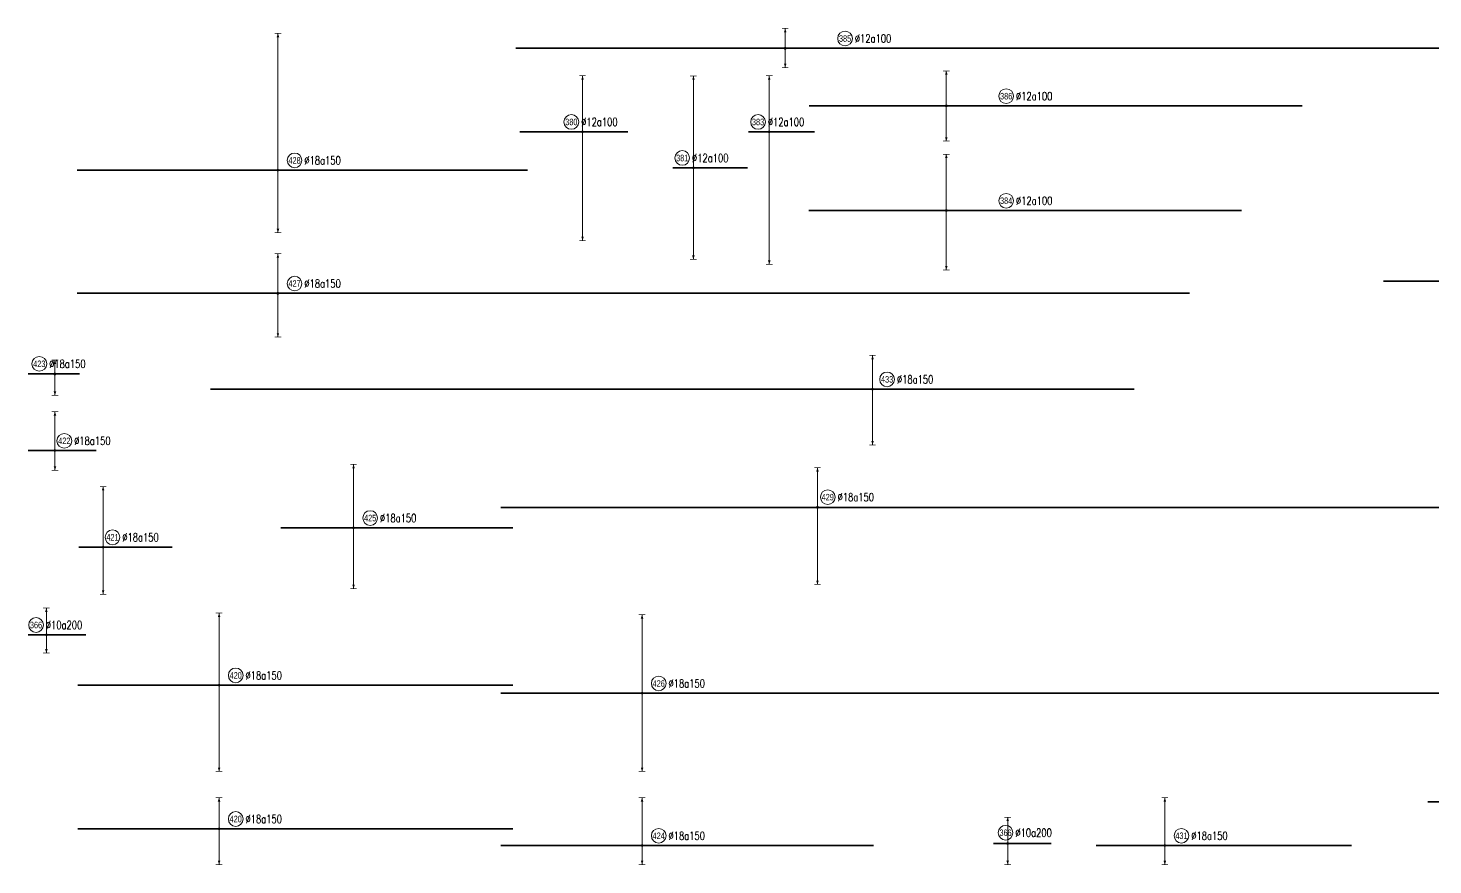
# Model space of a CAD drawing. Header units: millimetres. Extents: x -415354 to 592036, y -374841 to 139309.
# Drawn here: x 335303 to 421375, y 480 to 51720 of the extents above; entities that cross this region are included whole.
import ezdxf
from ezdxf.enums import TextEntityAlignment as Align

# ---------------------------------------------------------------- set-up
doc = ezdxf.new("R2010")
doc.units = ezdxf.units.MM
doc.header["$MEASUREMENT"] = 0
for name, color, linetype, lineweight in [('NDC_S_DIM', 1, 'Continuous', 15), ('NDC_S_REBAR', 4, 'Continuous', 35), ('NDC_S_VN TEXT', 7, 'Continuous', 20)]:
    doc.layers.add(name, color=color, linetype=linetype, lineweight=lineweight)
doc.styles.add('ARIAL', font='arial.ttf', dxfattribs={"width": 0.8})
doc.styles.add('NDC_EN TXT', font='romans.shx', dxfattribs={"width": 0.8})

# ---------------------------------------------------------------- blocks, each defined once
blk = doc.blocks.new('*U922')
h = blk.add_hatch(color=6)
edge = h.paths.add_edge_path()
edge.add_arc((-2.99, 0), 0.3, 0, 360)
at = {"layer": 'NDC_S_DIM', "color": 8}
for q in [(-2.99, 41.9), (-2.99, -19.1)]:
    blk.add_line((-2.99, 0), q, dxfattribs=at)
for points in [[(-3.99, 41.9, 0.2, 0.2, 0), (-1.99, 41.9, 0, 0, 0)], [(-3.99, -19.1, 0.2, 0.2, 0), (-1.99, -19.1, 0, 0, 0)]]:
    blk.add_lwpolyline(points, format="xyseb", dxfattribs=at)
at = {"layer": 'NDC_S_DIM'}
blk.add_circle((2.1, 3), 2.25, dxfattribs=at)
at = {"layer": 'NDC_S_DIM', "color": 6}
blk.add_circle((-2.99, 0), 0.3, dxfattribs=at)
at = {"layer": 'NDC_S_DIM', "color": 8}
for points in [[(-3.39, 40.7), (-2.99, 41.9), (-2.59, 40.7)], [(-3.39, -17.9), (-2.99, -19.1), (-2.59, -17.9)]]:
    blk.add_solid(points, dxfattribs=at)
at = {"layer": 'NDC_S_REBAR'}
for p, q in [((0, 0), (-64.53, 0)), ((-64.53, 0), (-64.53, 0)), ((0, 0), (73.45, 0)), ((73.45, 0), (73.45, 0)), ((73.45, 0), (73.45, 0)), ((-64.53, 0), (-64.53, 0))]:
    blk.add_line(p, q, dxfattribs=at)
at = {"layer": 'NDC_S_VN TEXT', "style": 'ARIAL', "width": 0.8}
blk.add_attdef('KHT', text='', height=2, dxfattribs=at).set_placement((2.1, 3), align=Align.MIDDLE_CENTER)
at = {"layer": 'NDC_S_VN TEXT', "color": 3, "style": 'NDC_EN TXT', "width": 0.75}
blk.add_attdef('DKT', (5.1, 1.75), '', height=2.5, dxfattribs=at)
blk = doc.blocks.new('*U921')
h = blk.add_hatch(color=6)
edge = h.paths.add_edge_path()
edge.add_arc((-2.99, 0), 0.3, 0, 360)
at = {"layer": 'NDC_S_DIM', "color": 8}
for q in [(-2.99, 12.1), (-2.99, -13.4)]:
    blk.add_line((-2.99, 0), q, dxfattribs=at)
for points in [[(-3.99, 12.1, 0.2, 0.2, 0), (-1.99, 12.1, 0, 0, 0)], [(-3.99, -13.4, 0.2, 0.2, 0), (-1.99, -13.4, 0, 0, 0)]]:
    blk.add_lwpolyline(points, format="xyseb", dxfattribs=at)
at = {"layer": 'NDC_S_DIM'}
blk.add_circle((2.1, 3), 2.25, dxfattribs=at)
at = {"layer": 'NDC_S_DIM', "color": 6}
blk.add_circle((-2.99, 0), 0.3, dxfattribs=at)
at = {"layer": 'NDC_S_DIM', "color": 8}
for points in [[(-3.39, 10.9), (-2.99, 12.1), (-2.59, 10.9)], [(-3.39, -12.2), (-2.99, -13.4), (-2.59, -12.2)]]:
    blk.add_solid(points, dxfattribs=at)
at = {"layer": 'NDC_S_REBAR'}
for p, q in [((0, 0), (-64.53, 0)), ((-64.53, 0), (-64.53, 0)), ((0, 0), (276.26, 0)), ((276.26, 0), (276.26, 0)), ((276.26, 0), (276.26, 0)), ((-64.53, 0), (-64.53, 0))]:
    blk.add_line(p, q, dxfattribs=at)
at = {"layer": 'NDC_S_VN TEXT', "style": 'ARIAL', "width": 0.8}
blk.add_attdef('KHT', text='', height=2, dxfattribs=at).set_placement((2.1, 3), align=Align.MIDDLE_CENTER)
at = {"layer": 'NDC_S_VN TEXT', "color": 3, "style": 'NDC_EN TXT', "width": 0.75}
blk.add_attdef('DKT', (5.1, 1.75), '', height=2.5, dxfattribs=at)
blk = doc.blocks.new('*U920')
h = blk.add_hatch(color=6)
edge = h.paths.add_edge_path()
edge.add_arc((-2.99, 0), 0.3, 0, 360)
at = {"layer": 'NDC_S_DIM', "color": 8}
for q in [(-2.99, 7.65), (-2.99, -50.15)]:
    blk.add_line((-2.99, 0), q, dxfattribs=at)
for points in [[(-3.99, 7.65, 0.2, 0.2, 0), (-1.99, 7.65, 0, 0, 0)], [(-3.99, -50.15, 0.2, 0.2, 0), (-1.99, -50.15, 0, 0, 0)]]:
    blk.add_lwpolyline(points, format="xyseb", dxfattribs=at)
at = {"layer": 'NDC_S_DIM'}
blk.add_circle((2.1, 3), 2.25, dxfattribs=at)
at = {"layer": 'NDC_S_DIM', "color": 6}
blk.add_circle((-2.99, 0), 0.3, dxfattribs=at)
at = {"layer": 'NDC_S_DIM', "color": 8}
for points in [[(-3.39, 6.45), (-2.99, 7.65), (-2.59, 6.45)], [(-3.39, -48.95), (-2.99, -50.15), (-2.59, -48.95)]]:
    blk.add_solid(points, dxfattribs=at)
at = {"layer": 'NDC_S_REBAR'}
for p, q in [((0, 0), (-47.6, 0)), ((-47.6, 0), (-47.6, 0)), ((0, 0), (83.26, 0)), ((83.26, 0), (83.26, 0)), ((83.26, 0), (83.26, 0)), ((-47.6, 0), (-47.6, 0))]:
    blk.add_line(p, q, dxfattribs=at)
at = {"layer": 'NDC_S_VN TEXT', "style": 'ARIAL', "width": 0.8}
blk.add_attdef('KHT', text='', height=2, dxfattribs=at).set_placement((2.1, 3), align=Align.MIDDLE_CENTER)
at = {"layer": 'NDC_S_VN TEXT', "color": 3, "style": 'NDC_EN TXT', "width": 0.75}
blk.add_attdef('DKT', (5.1, 1.75), '', height=2.5, dxfattribs=at)
blk = doc.blocks.new('*U919')
h = blk.add_hatch(color=6)
edge = h.paths.add_edge_path()
edge.add_arc((-22.36, 0), 0.3, 0, 360)
at = {"layer": 'NDC_S_DIM', "color": 8}
for q in [(-22.36, 10.34), (-22.36, -17.05)]:
    blk.add_line((-22.36, 0), q, dxfattribs=at)
for points in [[(-23.36, 10.34, 0.2, 0.2, 0), (-21.36, 10.34, 0, 0, 0)], [(-23.36, -17.05, 0.2, 0.2, 0), (-21.36, -17.05, 0, 0, 0)]]:
    blk.add_lwpolyline(points, format="xyseb", dxfattribs=at)
at = {"layer": 'NDC_S_DIM'}
blk.add_circle((-17.9, 3), 2.25, dxfattribs=at)
at = {"layer": 'NDC_S_DIM', "color": 6}
blk.add_circle((-22.36, 0), 0.3, dxfattribs=at)
at = {"layer": 'NDC_S_DIM', "color": 8}
for points in [[(-22.76, 9.14), (-22.36, 10.34), (-21.96, 9.14)], [(-22.76, -15.85), (-22.36, -17.05), (-21.96, -15.85)]]:
    blk.add_solid(points, dxfattribs=at)
at = {"layer": 'NDC_S_REBAR'}
for p, q in [((0, 0), (-225.17, 0)), ((-225.17, 0), (-225.17, 0)), ((0, 0), (57.75, 0)), ((57.75, 0), (57.75, 0)), ((57.75, 0), (57.75, 0)), ((-225.17, 0), (-225.17, 0))]:
    blk.add_line(p, q, dxfattribs=at)
at = {"layer": 'NDC_S_VN TEXT', "style": 'ARIAL', "width": 0.8}
blk.add_attdef('KHT', text='', height=2, dxfattribs=at).set_placement((-17.9, 3), align=Align.MIDDLE_CENTER)
at = {"layer": 'NDC_S_VN TEXT', "color": 3, "style": 'NDC_EN TXT', "width": 0.75}
blk.add_attdef('DKT', (-14.9, 1.75), '', height=2.5, dxfattribs=at)
blk = doc.blocks.new('*U918')
h = blk.add_hatch(color=6)
edge = h.paths.add_edge_path()
edge.add_arc((-2.99, 0), 0.3, 0, 360)
at = {"layer": 'NDC_S_DIM', "color": 8}
for q in [(-2.99, 14.69), (-2.99, -5.81)]:
    blk.add_line((-2.99, 0), q, dxfattribs=at)
for points in [[(-3.99, 14.69, 0.2, 0.2, 0), (-1.99, 14.69, 0, 0, 0)], [(-3.99, -5.81, 0.2, 0.2, 0), (-1.99, -5.81, 0, 0, 0)]]:
    blk.add_lwpolyline(points, format="xyseb", dxfattribs=at)
at = {"layer": 'NDC_S_DIM'}
blk.add_circle((2.1, 3), 2.25, dxfattribs=at)
at = {"layer": 'NDC_S_DIM', "color": 6}
blk.add_circle((-2.99, 0), 0.3, dxfattribs=at)
at = {"layer": 'NDC_S_DIM', "color": 8}
for points in [[(-3.39, 13.49), (-2.99, 14.69), (-2.59, 13.49)], [(-3.39, -4.61), (-2.99, -5.81), (-2.59, -4.61)]]:
    blk.add_solid(points, dxfattribs=at)
at = {"layer": 'NDC_S_REBAR'}
for p, q in [((0, 0), (-23.98, 0)), ((-23.98, 0), (-23.98, 0)), ((0, 0), (54.22, 0)), ((54.22, 0), (54.22, 0)), ((54.22, 0), (54.22, 0)), ((-23.98, 0), (-23.98, 0))]:
    blk.add_line(p, q, dxfattribs=at)
at = {"layer": 'NDC_S_VN TEXT', "style": 'ARIAL', "width": 0.8}
blk.add_attdef('KHT', text='', height=2, dxfattribs=at).set_placement((2.1, 3), align=Align.MIDDLE_CENTER)
at = {"layer": 'NDC_S_VN TEXT', "color": 3, "style": 'NDC_EN TXT', "width": 0.75}
blk.add_attdef('DKT', (5.1, 1.75), '', height=2.5, dxfattribs=at)
blk = doc.blocks.new('*U909')
h = blk.add_hatch(color=6)
edge = h.paths.add_edge_path()
edge.add_arc((-5.03, 0), 0.3, 0, 360)
at = {"layer": 'NDC_S_DIM', "color": 8}
for q in [(-5.03, 17.13), (-5.03, -33.32)]:
    blk.add_line((-5.03, 0), q, dxfattribs=at)
for points in [[(-6.03, 17.13, 0.2, 0.2, 0), (-4.03, 17.13, 0, 0, 0)], [(-6.03, -33.32, 0.2, 0.2, 0), (-4.03, -33.32, 0, 0, 0)]]:
    blk.add_lwpolyline(points, format="xyseb", dxfattribs=at)
at = {"layer": 'NDC_S_DIM'}
blk.add_circle((-8.46, 3), 2.25, dxfattribs=at)
at = {"layer": 'NDC_S_DIM', "color": 6}
blk.add_circle((-5.03, 0), 0.3, dxfattribs=at)
at = {"layer": 'NDC_S_DIM', "color": 8}
for points in [[(-5.43, 15.93), (-5.03, 17.13), (-4.63, 15.93)], [(-5.43, -32.12), (-5.03, -33.32), (-4.63, -32.12)]]:
    blk.add_solid(points, dxfattribs=at)
at = {"layer": 'NDC_S_REBAR'}
for p, q in [((0, 0), (-24.23, 0)), ((-24.23, 0), (-24.23, 0)), ((0, 0), (8.82, 0)), ((8.82, 0), (8.82, 0)), ((8.82, 0), (8.82, 0)), ((-24.23, 0), (-24.23, 0))]:
    blk.add_line(p, q, dxfattribs=at)
at = {"layer": 'NDC_S_VN TEXT', "style": 'ARIAL', "width": 0.8}
blk.add_attdef('KHT', text='', height=2, dxfattribs=at).set_placement((-8.46, 3), align=Align.MIDDLE_CENTER)
at = {"layer": 'NDC_S_VN TEXT', "color": 3, "style": 'NDC_EN TXT', "width": 0.75}
blk.add_attdef('DKT', (-5.46, 1.75), '', height=2.5, dxfattribs=at)
blk = doc.blocks.new('*U908')
h = blk.add_hatch(color=6)
edge = h.paths.add_edge_path()
edge.add_arc((-5.03, 0), 0.3, 0, 360)
at = {"layer": 'NDC_S_DIM', "color": 8}
for q in [(-5.03, 4.3), (-5.03, -6.53)]:
    blk.add_line((-5.03, 0), q, dxfattribs=at)
for points in [[(-6.03, 4.3, 0.2, 0.2, 0), (-4.03, 4.3, 0, 0, 0)], [(-6.03, -6.53, 0.2, 0.2, 0), (-4.03, -6.53, 0, 0, 0)]]:
    blk.add_lwpolyline(points, format="xyseb", dxfattribs=at)
at = {"layer": 'NDC_S_DIM'}
blk.add_circle((-9.82, 3.11), 2.25, dxfattribs=at)
at = {"layer": 'NDC_S_DIM', "color": 6}
blk.add_circle((-5.03, 0), 0.3, dxfattribs=at)
at = {"layer": 'NDC_S_DIM', "color": 8}
for points in [[(-5.43, 3.1), (-5.03, 4.3), (-4.63, 3.1)], [(-5.43, -5.33), (-5.03, -6.53), (-4.63, -5.33)]]:
    blk.add_solid(points, dxfattribs=at)
at = {"layer": 'NDC_S_REBAR'}
for p, q in [((0, 0), (-13.26, 0)), ((-13.26, 0), (-13.26, 0)), ((0, 0), (2.44, 0)), ((2.44, 0), (2.44, 0)), ((2.44, 0), (2.44, 0)), ((-13.26, 0), (-13.26, 0))]:
    blk.add_line(p, q, dxfattribs=at)
at = {"layer": 'NDC_S_VN TEXT', "color": 3, "style": 'NDC_EN TXT', "width": 0.75}
blk.add_attdef('DKT', (-6.82, 1.86), '', height=2.5, dxfattribs=at)
at = {"layer": 'NDC_S_VN TEXT', "style": 'ARIAL', "width": 0.8}
blk.add_attdef('KHT', text='', height=2, dxfattribs=at).set_placement((-9.82, 3.11), align=Align.MIDDLE_CENTER)
blk = doc.blocks.new('*U907')
h = blk.add_hatch(color=6)
edge = h.paths.add_edge_path()
edge.add_arc((-5.03, 0), 0.3, 0, 360)
at = {"layer": 'NDC_S_DIM', "color": 8}
for q in [(-5.03, 11.93), (-5.03, -5.99)]:
    blk.add_line((-5.03, 0), q, dxfattribs=at)
for points in [[(-6.03, 11.93, 0.2, 0.2, 0), (-4.03, 11.93, 0, 0, 0)], [(-6.03, -5.99, 0.2, 0.2, 0), (-4.03, -5.99, 0, 0, 0)]]:
    blk.add_lwpolyline(points, format="xyseb", dxfattribs=at)
at = {"layer": 'NDC_S_DIM'}
blk.add_circle((-2.16, 3), 2.25, dxfattribs=at)
at = {"layer": 'NDC_S_DIM', "color": 6}
blk.add_circle((-5.03, 0), 0.3, dxfattribs=at)
at = {"layer": 'NDC_S_DIM', "color": 8}
for points in [[(-5.43, 10.73), (-5.03, 11.93), (-4.63, 10.73)], [(-5.43, -4.79), (-5.03, -5.99), (-4.63, -4.79)]]:
    blk.add_solid(points, dxfattribs=at)
at = {"layer": 'NDC_S_REBAR'}
for p, q in [((0, 0), (-13.26, 0)), ((-13.26, 0), (-13.26, 0)), ((0, 0), (7.62, 0)), ((7.62, 0), (7.62, 0)), ((7.62, 0), (7.62, 0)), ((-13.26, 0), (-13.26, 0))]:
    blk.add_line(p, q, dxfattribs=at)
at = {"layer": 'NDC_S_VN TEXT', "style": 'ARIAL', "width": 0.8}
blk.add_attdef('KHT', text='', height=2, dxfattribs=at).set_placement((-2.16, 3), align=Align.MIDDLE_CENTER)
at = {"layer": 'NDC_S_VN TEXT', "color": 3, "style": 'NDC_EN TXT', "width": 0.75}
blk.add_attdef('DKT', (0.84, 1.75), '', height=2.5, dxfattribs=at)
blk = doc.blocks.new('*U906')
h = blk.add_hatch(color=6)
edge = h.paths.add_edge_path()
edge.add_arc((-7.39, 0), 0.3, 0, 360)
at = {"layer": 'NDC_S_DIM', "color": 8}
for q in [(-7.39, 8.17), (-7.39, -5.59)]:
    blk.add_line((-7.39, 0), q, dxfattribs=at)
for points in [[(-8.39, 8.17, 0.2, 0.2, 0), (-6.39, 8.17, 0, 0, 0)], [(-8.39, -5.59, 0.2, 0.2, 0), (-6.39, -5.59, 0, 0, 0)]]:
    blk.add_lwpolyline(points, format="xyseb", dxfattribs=at)
at = {"layer": 'NDC_S_DIM'}
blk.add_circle((-10.56, 3.01), 2.25, dxfattribs=at)
at = {"layer": 'NDC_S_DIM', "color": 6}
blk.add_circle((-7.39, 0), 0.3, dxfattribs=at)
at = {"layer": 'NDC_S_DIM', "color": 8}
for points in [[(-7.79, 6.97), (-7.39, 8.17), (-6.99, 6.97)], [(-7.79, -4.39), (-7.39, -5.59), (-6.99, -4.39)]]:
    blk.add_solid(points, dxfattribs=at)
at = {"layer": 'NDC_S_REBAR'}
for p, q in [((0, 0), (-12.99, 0)), ((-12.99, 0), (-12.99, 0)), ((0, 0), (4.71, 0)), ((4.71, 0), (4.71, 0)), ((4.71, 0), (4.71, 0)), ((-12.99, 0), (-12.99, 0))]:
    blk.add_line(p, q, dxfattribs=at)
at = {"layer": 'NDC_S_VN TEXT', "style": 'ARIAL', "width": 0.8}
blk.add_attdef('KHT', text='', height=2, dxfattribs=at).set_placement((-10.56, 3.01), align=Align.MIDDLE_CENTER)
at = {"layer": 'NDC_S_VN TEXT', "color": 3, "style": 'NDC_EN TXT', "width": 0.75}
blk.add_attdef('DKT', (-7.56, 1.76), '', height=2.5, dxfattribs=at)
blk = doc.blocks.new('*U905')
h = blk.add_hatch(color=6)
edge = h.paths.add_edge_path()
edge.add_arc((-7.39, 0), 0.3, 0, 360)
at = {"layer": 'NDC_S_DIM', "color": 8}
for q in [(-7.39, 8.08), (-7.39, -6.42)]:
    blk.add_line((-7.39, 0), q, dxfattribs=at)
for points in [[(-8.39, 8.08, 0.2, 0.2, 0), (-6.39, 8.08, 0, 0, 0)], [(-8.39, -6.42, 0.2, 0.2, 0), (-6.39, -6.42, 0, 0, 0)]]:
    blk.add_lwpolyline(points, format="xyseb", dxfattribs=at)
at = {"layer": 'NDC_S_DIM'}
blk.add_circle((-8.04, 3.32), 2.25, dxfattribs=at)
at = {"layer": 'NDC_S_DIM', "color": 6}
blk.add_circle((-7.39, 0), 0.3, dxfattribs=at)
at = {"layer": 'NDC_S_DIM', "color": 8}
for points in [[(-7.79, 6.88), (-7.39, 8.08), (-6.99, 6.88)], [(-7.79, -5.22), (-7.39, -6.42), (-6.99, -5.22)]]:
    blk.add_solid(points, dxfattribs=at)
at = {"layer": 'NDC_S_REBAR'}
for p, q in [((0, 0), (-11.74, 0)), ((-11.74, 0), (-11.74, 0)), ((0, 0), (5.96, 0)), ((5.96, 0), (5.96, 0)), ((5.96, 0), (5.96, 0)), ((-11.74, 0), (-11.74, 0))]:
    blk.add_line(p, q, dxfattribs=at)
at = {"layer": 'NDC_S_VN TEXT', "style": 'ARIAL', "width": 0.8}
blk.add_attdef('KHT', text='', height=2, dxfattribs=at).set_placement((-8.04, 3.32), align=Align.MIDDLE_CENTER)
at = {"layer": 'NDC_S_VN TEXT', "color": 3, "style": 'NDC_EN TXT', "width": 0.75}
blk.add_attdef('DKT', (-5.04, 2.07), '', height=2.5, dxfattribs=at)
blk = doc.blocks.new('*U898')
h = blk.add_hatch(color=6)
edge = h.paths.add_edge_path()
edge.add_arc((13.27, 0), 0.3, 0, 360)
at = {"layer": 'NDC_S_DIM', "color": 8}
for q in [(13.27, 12.13), (13.27, -23.62)]:
    blk.add_line((13.27, 0), q, dxfattribs=at)
for points in [[(12.27, 12.13, 0.2, 0.2, 0), (14.27, 12.13, 0, 0, 0)], [(12.27, -23.62, 0.2, 0.2, 0), (14.27, -23.62, 0, 0, 0)]]:
    blk.add_lwpolyline(points, format="xyseb", dxfattribs=at)
at = {"layer": 'NDC_S_DIM'}
blk.add_circle((16.42, 3.12), 2.25, dxfattribs=at)
at = {"layer": 'NDC_S_DIM', "color": 6}
blk.add_circle((13.27, 0), 0.3, dxfattribs=at)
at = {"layer": 'NDC_S_DIM', "color": 8}
for points in [[(12.87, 10.93), (13.27, 12.13), (13.67, 10.93)], [(12.87, -22.42), (13.27, -23.62), (13.67, -22.42)]]:
    blk.add_solid(points, dxfattribs=at)
at = {"layer": 'NDC_S_REBAR'}
for p, q in [((0, 0), (-83.73, 0)), ((-83.73, 0), (-83.73, 0)), ((0, 0), (299.56, 0)), ((299.56, 0), (299.56, 0)), ((299.56, 0), (299.56, 0)), ((-83.73, 0), (-83.73, 0))]:
    blk.add_line(p, q, dxfattribs=at)
at = {"layer": 'NDC_S_VN TEXT', "color": 3, "style": 'NDC_EN TXT', "width": 0.75}
blk.add_attdef('DKT', (19.42, 1.87), '', height=2.5, dxfattribs=at)
at = {"layer": 'NDC_S_VN TEXT', "style": 'ARIAL', "width": 0.8}
blk.add_attdef('KHT', text='', height=2, dxfattribs=at).set_placement((16.42, 3.12), align=Align.MIDDLE_CENTER)
blk = doc.blocks.new('*U889')
h = blk.add_hatch(color=6)
edge = h.paths.add_edge_path()
edge.add_arc((-5.03, 0), 0.3, 0, 360)
at = {"layer": 'NDC_S_DIM', "color": 8}
for q in [(-5.03, 18.56), (-5.03, -14.41)]:
    blk.add_line((-5.03, 0), q, dxfattribs=at)
for points in [[(-6.03, 18.56, 0.2, 0.2, 0), (-4.03, 18.56, 0, 0, 0)], [(-6.03, -14.41, 0.2, 0.2, 0), (-4.03, -14.41, 0, 0, 0)]]:
    blk.add_lwpolyline(points, format="xyseb", dxfattribs=at)
at = {"layer": 'NDC_S_DIM'}
blk.add_circle((-2.16, 3), 2.25, dxfattribs=at)
at = {"layer": 'NDC_S_DIM', "color": 6}
blk.add_circle((-5.03, 0), 0.3, dxfattribs=at)
at = {"layer": 'NDC_S_DIM', "color": 8}
for points in [[(-5.43, 17.36), (-5.03, 18.56), (-4.63, 17.36)], [(-5.43, -13.21), (-5.03, -14.41), (-4.63, -13.21)]]:
    blk.add_solid(points, dxfattribs=at)
at = {"layer": 'NDC_S_REBAR'}
for p, q in [((0, 0), (-12.51, 0)), ((-12.51, 0), (-12.51, 0)), ((0, 0), (16.12, 0)), ((16.12, 0), (16.12, 0)), ((16.12, 0), (16.12, 0)), ((-12.51, 0), (-12.51, 0))]:
    blk.add_line(p, q, dxfattribs=at)
at = {"layer": 'NDC_S_VN TEXT', "style": 'ARIAL', "width": 0.8}
blk.add_attdef('KHT', text='', height=2, dxfattribs=at).set_placement((-2.16, 3), align=Align.MIDDLE_CENTER)
at = {"layer": 'NDC_S_VN TEXT', "color": 3, "style": 'NDC_EN TXT', "width": 0.75}
blk.add_attdef('DKT', (0.84, 1.75), '', height=2.5, dxfattribs=at)
blk = doc.blocks.new('*U879')
h = blk.add_hatch(color=6)
edge = h.paths.add_edge_path()
edge.add_arc((-1.67, 0), 0.3, 0, 360)
at = {"layer": 'NDC_S_DIM', "color": 8}
for q in [(-1.67, 6.09), (-1.67, -5.91)]:
    blk.add_line((-1.67, 0), q, dxfattribs=at)
for points in [[(-2.67, 6.09, 0.2, 0.2, 0), (-0.67, 6.09, 0, 0, 0)], [(-2.67, -5.91, 0.2, 0.2, 0), (-0.67, -5.91, 0, 0, 0)]]:
    blk.add_lwpolyline(points, format="xyseb", dxfattribs=at)
at = {"layer": 'NDC_S_DIM'}
blk.add_circle((16.66, 3), 2.25, dxfattribs=at)
at = {"layer": 'NDC_S_DIM', "color": 6}
blk.add_circle((-1.67, 0), 0.3, dxfattribs=at)
at = {"layer": 'NDC_S_DIM', "color": 8}
for points in [[(-2.07, 4.89), (-1.67, 6.09), (-1.27, 4.89)], [(-2.07, -4.71), (-1.67, -5.91), (-1.27, -4.71)]]:
    blk.add_solid(points, dxfattribs=at)
at = {"layer": 'NDC_S_REBAR'}
for p, q in [((0, 0), (-84.18, 0)), ((-84.18, 0), (-84.18, 0)), ((0, 0), (220.34, 0)), ((220.34, 0), (220.34, 0)), ((220.34, 0), (220.34, 0)), ((-84.18, 0), (-84.18, 0))]:
    blk.add_line(p, q, dxfattribs=at)
at = {"layer": 'NDC_S_VN TEXT', "style": 'ARIAL', "width": 0.8}
blk.add_attdef('KHT', text='', height=2, dxfattribs=at).set_placement((16.66, 3), align=Align.MIDDLE_CENTER)
at = {"layer": 'NDC_S_VN TEXT', "color": 3, "style": 'NDC_EN TXT', "width": 0.75}
blk.add_attdef('DKT', (19.66, 1.75), '', height=2.5, dxfattribs=at)
blk = doc.blocks.new('*U878')
h = blk.add_hatch(color=6)
edge = h.paths.add_edge_path()
edge.add_arc((-1.67, 0), 0.3, 0, 360)
at = {"layer": 'NDC_S_DIM', "color": 8}
for q in [(-1.67, 10.74), (-1.67, -10.76)]:
    blk.add_line((-1.67, 0), q, dxfattribs=at)
for points in [[(-2.67, 10.74, 0.2, 0.2, 0), (-0.67, 10.74, 0, 0, 0)], [(-2.67, -10.76, 0.2, 0.2, 0), (-0.67, -10.76, 0, 0, 0)]]:
    blk.add_lwpolyline(points, format="xyseb", dxfattribs=at)
at = {"layer": 'NDC_S_DIM'}
blk.add_circle((16.66, 3), 2.25, dxfattribs=at)
at = {"layer": 'NDC_S_DIM', "color": 6}
blk.add_circle((-1.67, 0), 0.3, dxfattribs=at)
at = {"layer": 'NDC_S_DIM', "color": 8}
for points in [[(-2.07, 9.54), (-1.67, 10.74), (-1.27, 9.54)], [(-2.07, -9.56), (-1.67, -10.76), (-1.27, -9.56)]]:
    blk.add_solid(points, dxfattribs=at)
at = {"layer": 'NDC_S_REBAR'}
for p, q in [((0, 0), (-43.73, 0)), ((-43.73, 0), (-43.73, 0)), ((0, 0), (107.3, 0)), ((107.3, 0), (107.3, 0)), ((107.3, 0), (107.3, 0)), ((-43.73, 0), (-43.73, 0))]:
    blk.add_line(p, q, dxfattribs=at)
at = {"layer": 'NDC_S_VN TEXT', "style": 'ARIAL', "width": 0.8}
blk.add_attdef('KHT', text='', height=2, dxfattribs=at).set_placement((16.66, 3), align=Align.MIDDLE_CENTER)
at = {"layer": 'NDC_S_VN TEXT', "color": 3, "style": 'NDC_EN TXT', "width": 0.75}
blk.add_attdef('DKT', (19.66, 1.75), '', height=2.5, dxfattribs=at)
blk = doc.blocks.new('*U877')
h = blk.add_hatch(color=6)
edge = h.paths.add_edge_path()
edge.add_arc((-1.67, 0), 0.3, 0, 360)
at = {"layer": 'NDC_S_DIM', "color": 8}
for q in [(-1.67, 17.27), (-1.67, -18.17)]:
    blk.add_line((-1.67, 0), q, dxfattribs=at)
for points in [[(-2.67, 17.27, 0.2, 0.2, 0), (-0.67, 17.27, 0, 0, 0)], [(-2.67, -18.17, 0.2, 0.2, 0), (-0.67, -18.17, 0, 0, 0)]]:
    blk.add_lwpolyline(points, format="xyseb", dxfattribs=at)
at = {"layer": 'NDC_S_DIM'}
blk.add_circle((16.66, 3), 2.25, dxfattribs=at)
at = {"layer": 'NDC_S_DIM', "color": 6}
blk.add_circle((-1.67, 0), 0.3, dxfattribs=at)
at = {"layer": 'NDC_S_DIM', "color": 8}
for points in [[(-2.07, 16.07), (-1.67, 17.27), (-1.27, 16.07)], [(-2.07, -16.97), (-1.67, -18.17), (-1.27, -16.97)]]:
    blk.add_solid(points, dxfattribs=at)
at = {"layer": 'NDC_S_REBAR'}
for p, q in [((0, 0), (-43.76, 0)), ((-43.76, 0), (-43.76, 0)), ((0, 0), (88.77, 0)), ((88.77, 0), (88.77, 0)), ((88.77, 0), (88.77, 0)), ((-43.76, 0), (-43.76, 0))]:
    blk.add_line(p, q, dxfattribs=at)
at = {"layer": 'NDC_S_VN TEXT', "style": 'ARIAL', "width": 0.8}
blk.add_attdef('KHT', text='', height=2, dxfattribs=at).set_placement((16.66, 3), align=Align.MIDDLE_CENTER)
at = {"layer": 'NDC_S_VN TEXT', "color": 3, "style": 'NDC_EN TXT', "width": 0.75}
blk.add_attdef('DKT', (19.66, 1.75), '', height=2.5, dxfattribs=at)
blk = doc.blocks.new('*U869')
h = blk.add_hatch(color=6)
edge = h.paths.add_edge_path()
edge.add_arc((-2.99, 0), 0.3, 0, 360)
at = {"layer": 'NDC_S_DIM', "color": 8}
for q in [(-2.99, 14.69), (-2.99, -5.81)]:
    blk.add_line((-2.99, 0), q, dxfattribs=at)
for points in [[(-3.99, 14.69, 0.2, 0.2, 0), (-1.99, 14.69, 0, 0, 0)], [(-3.99, -5.81, 0.2, 0.2, 0), (-1.99, -5.81, 0, 0, 0)]]:
    blk.add_lwpolyline(points, format="xyseb", dxfattribs=at)
at = {"layer": 'NDC_S_DIM'}
blk.add_circle((2.1, 3), 2.25, dxfattribs=at)
at = {"layer": 'NDC_S_DIM', "color": 6}
blk.add_circle((-2.99, 0), 0.3, dxfattribs=at)
at = {"layer": 'NDC_S_DIM', "color": 8}
for points in [[(-3.39, 13.49), (-2.99, 14.69), (-2.59, 13.49)], [(-3.39, -4.61), (-2.99, -5.81), (-2.59, -4.61)]]:
    blk.add_solid(points, dxfattribs=at)
at = {"layer": 'NDC_S_REBAR'}
for p, q in [((0, 0), (-46.25, 0)), ((-46.25, 0), (-46.25, 0)), ((0, 0), (67.87, 0)), ((67.87, 0), (67.87, 0)), ((67.87, 0), (67.87, 0)), ((-46.25, 0), (-46.25, 0))]:
    blk.add_line(p, q, dxfattribs=at)
at = {"layer": 'NDC_S_VN TEXT', "style": 'ARIAL', "width": 0.8}
blk.add_attdef('KHT', text='', height=2, dxfattribs=at).set_placement((2.1, 3), align=Align.MIDDLE_CENTER)
at = {"layer": 'NDC_S_VN TEXT', "color": 3, "style": 'NDC_EN TXT', "width": 0.75}
blk.add_attdef('DKT', (5.1, 1.75), '', height=2.5, dxfattribs=at)
blk = doc.blocks.new('*U868')
h = blk.add_hatch(color=6)
edge = h.paths.add_edge_path()
edge.add_arc((-2.99, 0), 0.3, 0, 360)
at = {"layer": 'NDC_S_DIM', "color": 8}
for q in [(-2.99, 9.55), (-2.99, -10.95)]:
    blk.add_line((-2.99, 0), q, dxfattribs=at)
for points in [[(-3.99, 9.55, 0.2, 0.2, 0), (-1.99, 9.55, 0, 0, 0)], [(-3.99, -10.95, 0.2, 0.2, 0), (-1.99, -10.95, 0, 0, 0)]]:
    blk.add_lwpolyline(points, format="xyseb", dxfattribs=at)
at = {"layer": 'NDC_S_DIM'}
blk.add_circle((2.1, 3), 2.25, dxfattribs=at)
at = {"layer": 'NDC_S_DIM', "color": 6}
blk.add_circle((-2.99, 0), 0.3, dxfattribs=at)
at = {"layer": 'NDC_S_DIM', "color": 8}
for points in [[(-3.39, 8.35), (-2.99, 9.55), (-2.59, 8.35)], [(-3.39, -9.75), (-2.99, -10.95), (-2.59, -9.75)]]:
    blk.add_solid(points, dxfattribs=at)
at = {"layer": 'NDC_S_REBAR'}
for p, q in [((0, 0), (-46.25, 0)), ((-46.25, 0), (-46.25, 0)), ((0, 0), (87.03, 0)), ((87.03, 0), (87.03, 0)), ((87.03, 0), (87.03, 0)), ((-46.25, 0), (-46.25, 0))]:
    blk.add_line(p, q, dxfattribs=at)
at = {"layer": 'NDC_S_VN TEXT', "style": 'ARIAL', "width": 0.8}
blk.add_attdef('KHT', text='', height=2, dxfattribs=at).set_placement((2.1, 3), align=Align.MIDDLE_CENTER)
at = {"layer": 'NDC_S_VN TEXT', "color": 3, "style": 'NDC_EN TXT', "width": 0.75}
blk.add_attdef('DKT', (5.1, 1.75), '', height=2.5, dxfattribs=at)
blk = doc.blocks.new('*U867')
h = blk.add_hatch(color=6)
edge = h.paths.add_edge_path()
edge.add_arc((-2.99, 0), 0.3, 0, 360)
at = {"layer": 'NDC_S_DIM', "color": 8}
for q in [(-2.99, 24.05), (-2.99, -23.95)]:
    blk.add_line((-2.99, 0), q, dxfattribs=at)
for points in [[(-3.99, 24.05, 0.2, 0.2, 0), (-1.99, 24.05, 0, 0, 0)], [(-3.99, -23.95, 0.2, 0.2, 0), (-1.99, -23.95, 0, 0, 0)]]:
    blk.add_lwpolyline(points, format="xyseb", dxfattribs=at)
at = {"layer": 'NDC_S_DIM'}
blk.add_circle((2.1, 3), 2.25, dxfattribs=at)
at = {"layer": 'NDC_S_DIM', "color": 6}
blk.add_circle((-2.99, 0), 0.3, dxfattribs=at)
at = {"layer": 'NDC_S_DIM', "color": 8}
for points in [[(-3.39, 22.85), (-2.99, 24.05), (-2.59, 22.85)], [(-3.39, -22.75), (-2.99, -23.95), (-2.59, -22.75)]]:
    blk.add_solid(points, dxfattribs=at)
at = {"layer": 'NDC_S_REBAR'}
for p, q in [((0, 0), (-46.25, 0)), ((-46.25, 0), (-46.25, 0)), ((0, 0), (338.87, 0)), ((338.87, 0), (338.87, 0)), ((338.87, 0), (338.87, 0)), ((-46.25, 0), (-46.25, 0))]:
    blk.add_line(p, q, dxfattribs=at)
at = {"layer": 'NDC_S_VN TEXT', "style": 'ARIAL', "width": 0.8}
blk.add_attdef('KHT', text='', height=2, dxfattribs=at).set_placement((2.1, 3), align=Align.MIDDLE_CENTER)
at = {"layer": 'NDC_S_VN TEXT', "color": 3, "style": 'NDC_EN TXT', "width": 0.75}
blk.add_attdef('DKT', (5.1, 1.75), '', height=2.5, dxfattribs=at)
blk = doc.blocks.new('*U866')
h = blk.add_hatch(color=6)
edge = h.paths.add_edge_path()
edge.add_arc((-2.99, 0), 0.3, 0, 360)
at = {"layer": 'NDC_S_DIM', "color": 8}
for q in [(-2.99, 22.09), (-2.99, -26.41)]:
    blk.add_line((-2.99, 0), q, dxfattribs=at)
for points in [[(-3.99, 22.09, 0.2, 0.2, 0), (-1.99, 22.09, 0, 0, 0)], [(-3.99, -26.41, 0.2, 0.2, 0), (-1.99, -26.41, 0, 0, 0)]]:
    blk.add_lwpolyline(points, format="xyseb", dxfattribs=at)
at = {"layer": 'NDC_S_DIM'}
blk.add_circle((2.1, 3), 2.25, dxfattribs=at)
at = {"layer": 'NDC_S_DIM', "color": 6}
blk.add_circle((-2.99, 0), 0.3, dxfattribs=at)
at = {"layer": 'NDC_S_DIM', "color": 8}
for points in [[(-3.39, 20.89), (-2.99, 22.09), (-2.59, 20.89)], [(-3.39, -25.21), (-2.99, -26.41), (-2.59, -25.21)]]:
    blk.add_solid(points, dxfattribs=at)
at = {"layer": 'NDC_S_REBAR'}
for p, q in [((0, 0), (-46.25, 0)), ((-46.25, 0), (-46.25, 0)), ((0, 0), (87.03, 0)), ((87.03, 0), (87.03, 0)), ((87.03, 0), (87.03, 0)), ((-46.25, 0), (-46.25, 0))]:
    blk.add_line(p, q, dxfattribs=at)
at = {"layer": 'NDC_S_VN TEXT', "style": 'ARIAL', "width": 0.8}
blk.add_attdef('KHT', text='', height=2, dxfattribs=at).set_placement((2.1, 3), align=Align.MIDDLE_CENTER)
at = {"layer": 'NDC_S_VN TEXT', "color": 3, "style": 'NDC_EN TXT', "width": 0.75}
blk.add_attdef('DKT', (5.1, 1.75), '', height=2.5, dxfattribs=at)
blk = doc.blocks.new('*U864')
h = blk.add_hatch(color=6)
edge = h.paths.add_edge_path()
edge.add_arc((-2.99, 0), 0.3, 0, 360)
at = {"layer": 'NDC_S_DIM', "color": 8}
for q in [(-2.99, 17.54), (-2.99, -2.96)]:
    blk.add_line((-2.99, 0), q, dxfattribs=at)
for points in [[(-3.99, 17.54, 0.2, 0.2, 0), (-1.99, 17.54, 0, 0, 0)], [(-3.99, -2.96, 0.2, 0.2, 0), (-1.99, -2.96, 0, 0, 0)]]:
    blk.add_lwpolyline(points, format="xyseb", dxfattribs=at)
at = {"layer": 'NDC_S_DIM'}
blk.add_circle((2.1, 3), 2.25, dxfattribs=at)
at = {"layer": 'NDC_S_DIM', "color": 6}
blk.add_circle((-2.99, 0), 0.3, dxfattribs=at)
at = {"layer": 'NDC_S_DIM', "color": 8}
for points in [[(-3.39, 16.34), (-2.99, 17.54), (-2.59, 16.34)], [(-3.39, -1.76), (-2.99, -2.96), (-2.59, -1.76)]]:
    blk.add_solid(points, dxfattribs=at)
at = {"layer": 'NDC_S_REBAR'}
for p, q in [((0, 0), (-192.02, 0)), ((-192.02, 0), (-192.02, 0)), ((0, 0), (133.65, 0)), ((133.65, 0), (133.65, 0)), ((133.65, 0), (133.65, 0)), ((-192.02, 0), (-192.02, 0))]:
    blk.add_line(p, q, dxfattribs=at)
at = {"layer": 'NDC_S_VN TEXT', "style": 'ARIAL', "width": 0.8}
blk.add_attdef('KHT', text='', height=2, dxfattribs=at).set_placement((2.1, 3), align=Align.MIDDLE_CENTER)
at = {"layer": 'NDC_S_VN TEXT', "color": 3, "style": 'NDC_EN TXT', "width": 0.75}
blk.add_attdef('DKT', (5.1, 1.75), '', height=2.5, dxfattribs=at)
blk = doc.blocks.new('*U863')
h = blk.add_hatch(color=6)
edge = h.paths.add_edge_path()
edge.add_arc((-2.99, 0), 0.3, 0, 360)
at = {"layer": 'NDC_S_DIM', "color": 8}
for q in [(-2.99, 19.41), (-2.99, -18.59)]:
    blk.add_line((-2.99, 0), q, dxfattribs=at)
for points in [[(-3.99, 19.41, 0.2, 0.2, 0), (-1.99, 19.41, 0, 0, 0)], [(-3.99, -18.59, 0.2, 0.2, 0), (-1.99, -18.59, 0, 0, 0)]]:
    blk.add_lwpolyline(points, format="xyseb", dxfattribs=at)
at = {"layer": 'NDC_S_DIM'}
blk.add_circle((2.1, 3), 2.25, dxfattribs=at)
at = {"layer": 'NDC_S_DIM', "color": 6}
blk.add_circle((-2.99, 0), 0.3, dxfattribs=at)
at = {"layer": 'NDC_S_DIM', "color": 8}
for points in [[(-3.39, 18.21), (-2.99, 19.41), (-2.59, 18.21)], [(-3.39, -17.39), (-2.99, -18.59), (-2.59, -17.39)]]:
    blk.add_solid(points, dxfattribs=at)
at = {"layer": 'NDC_S_REBAR'}
for p, q in [((0, 0), (-25.29, 0)), ((-25.29, 0), (-25.29, 0)), ((0, 0), (45.84, 0)), ((45.84, 0), (45.84, 0)), ((45.84, 0), (45.84, 0)), ((-25.29, 0), (-25.29, 0))]:
    blk.add_line(p, q, dxfattribs=at)
at = {"layer": 'NDC_S_VN TEXT', "style": 'ARIAL', "width": 0.8}
blk.add_attdef('KHT', text='', height=2, dxfattribs=at).set_placement((2.1, 3), align=Align.MIDDLE_CENTER)
at = {"layer": 'NDC_S_VN TEXT', "color": 3, "style": 'NDC_EN TXT', "width": 0.75}
blk.add_attdef('DKT', (5.1, 1.75), '', height=2.5, dxfattribs=at)
blk = doc.blocks.new('*U862')
h = blk.add_hatch(color=6)
edge = h.paths.add_edge_path()
edge.add_arc((-5.03, 0), 0.3, 0, 360)
at = {"layer": 'NDC_S_DIM', "color": 8}
for q in [(-5.03, 17.13), (-5.03, -40.59)]:
    blk.add_line((-5.03, 0), q, dxfattribs=at)
for points in [[(-6.03, 17.13, 0.2, 0.2, 0), (-4.03, 17.13, 0, 0, 0)], [(-6.03, -40.59, 0.2, 0.2, 0), (-4.03, -40.59, 0, 0, 0)]]:
    blk.add_lwpolyline(points, format="xyseb", dxfattribs=at)
at = {"layer": 'NDC_S_DIM'}
blk.add_circle((-8.46, 3), 2.25, dxfattribs=at)
at = {"layer": 'NDC_S_DIM', "color": 6}
blk.add_circle((-5.03, 0), 0.3, dxfattribs=at)
at = {"layer": 'NDC_S_DIM', "color": 8}
for points in [[(-5.43, 15.93), (-5.03, 17.13), (-4.63, 15.93)], [(-5.43, -39.39), (-5.03, -40.59), (-4.63, -39.39)]]:
    blk.add_solid(points, dxfattribs=at)
at = {"layer": 'NDC_S_REBAR'}
for p, q in [((0, 0), (-11.35, 0)), ((-11.35, 0), (-11.35, 0)), ((0, 0), (8.82, 0)), ((8.82, 0), (8.82, 0)), ((8.82, 0), (8.82, 0)), ((-11.35, 0), (-11.35, 0))]:
    blk.add_line(p, q, dxfattribs=at)
at = {"layer": 'NDC_S_VN TEXT', "style": 'ARIAL', "width": 0.8}
blk.add_attdef('KHT', text='', height=2, dxfattribs=at).set_placement((-8.46, 3), align=Align.MIDDLE_CENTER)
at = {"layer": 'NDC_S_VN TEXT', "color": 3, "style": 'NDC_EN TXT', "width": 0.75}
blk.add_attdef('DKT', (-5.46, 1.75), '', height=2.5, dxfattribs=at)
blk = doc.blocks.new('*U861')
h = blk.add_hatch(color=6)
edge = h.paths.add_edge_path()
edge.add_arc((-5.03, 0), 0.3, 0, 360)
at = {"layer": 'NDC_S_DIM', "color": 8}
for q in [(-5.03, 28.14), (-5.03, -28.05)]:
    blk.add_line((-5.03, 0), q, dxfattribs=at)
for points in [[(-6.03, 28.14, 0.2, 0.2, 0), (-4.03, 28.14, 0, 0, 0)], [(-6.03, -28.05, 0.2, 0.2, 0), (-4.03, -28.05, 0, 0, 0)]]:
    blk.add_lwpolyline(points, format="xyseb", dxfattribs=at)
at = {"layer": 'NDC_S_DIM'}
blk.add_circle((-8.46, 3), 2.25, dxfattribs=at)
at = {"layer": 'NDC_S_DIM', "color": 6}
blk.add_circle((-5.03, 0), 0.3, dxfattribs=at)
at = {"layer": 'NDC_S_DIM', "color": 8}
for points in [[(-5.43, 26.94), (-5.03, 28.14), (-4.63, 26.94)], [(-5.43, -26.85), (-5.03, -28.05), (-4.63, -26.85)]]:
    blk.add_solid(points, dxfattribs=at)
at = {"layer": 'NDC_S_REBAR'}
for p, q in [((0, 0), (-11.35, 0)), ((-11.35, 0), (-11.35, 0)), ((0, 0), (11.57, 0)), ((11.57, 0), (11.57, 0)), ((11.57, 0), (11.57, 0)), ((-11.35, 0), (-11.35, 0))]:
    blk.add_line(p, q, dxfattribs=at)
at = {"layer": 'NDC_S_VN TEXT', "style": 'ARIAL', "width": 0.8}
blk.add_attdef('KHT', text='', height=2, dxfattribs=at).set_placement((-8.46, 3), align=Align.MIDDLE_CENTER)
at = {"layer": 'NDC_S_VN TEXT', "color": 3, "style": 'NDC_EN TXT', "width": 0.75}
blk.add_attdef('DKT', (-5.46, 1.75), '', height=2.5, dxfattribs=at)

msp = doc.modelspace()

# ---------------------------------------------------------------- block references
at = {"xscale": 200, "yscale": 200, "zscale": 200}
for name, p, values in [('*U879', (382025.8, 50482.3), {'KHT': '385', 'DKT': '%%C12a100'}), ('*U922', (351208.4, 43020.6), {'KHT': '428', 'DKT': '%%C18a150'}), ('*U878', (391896.2, 46952.9), {'KHT': '386', 'DKT': '%%C12a100'}), ('*U909', (370279.3, 45373.1), {'KHT': '380', 'DKT': '%%C12a100'}), ('*U861', (377072.3, 43167.3), {'KHT': '381', 'DKT': '%%C12a100'}), ('*U862', (381718.3, 45373.1), {'KHT': '383', 'DKT': '%%C12a100'}), ('*U877', (391896.2, 40546.6), {'KHT': '384', 'DKT': '%%C12a100'}), ('*U921', (351208.4, 35479.2), {'KHT': '427', 'DKT': '%%C18a150'}), ('*U920', (427871.8, 36230.9), {'KHT': '438', 'DKT': '%%C18a150'}), ('*U908', (337954.6, 30540.7), {'KHT': '423', 'DKT': '%%C18a150'}), ('*U919', (391513.7, 29610.7), {'KHT': '433', 'DKT': '%%C18a150'}), ('*U907', (337954.6, 25847.5), {'KHT': '422', 'DKT': '%%C18a150'}), ('*U863', (355841, 21118.2), {'KHT': '425', 'DKT': '%%C18a150'}), ('*U898', (381014.7, 22374.4), {'KHT': '429', 'DKT': '%%C18a150'}), ('*U889', (340904.6, 19938.1), {'KHT': '421', 'DKT': '%%C18a150'}), ('*U906', (337899.9, 14567.8), {'KHT': '366', 'DKT': '%%c10a200'}), ('*U866', (347602.7, 11481.6), {'KHT': '420', 'DKT': '%%C18a150'}), ('*U867', (373519.4, 10989.8), {'KHT': '426', 'DKT': '%%C18a150'}), ('*U864', (459462.4, 4342.2), {'KHT': '437', 'DKT': '%%C18a150'}), ('*U868', (347602.7, 2690.5), {'KHT': '420', 'DKT': '%%C18a150'}), ('*U869', (373519.4, 1662.8), {'KHT': '424', 'DKT': '%%C18a150'}), ('*U918', (405548.9, 1662.8), {'KHT': '431', 'DKT': '%%C18a150'}), ('*U905', (396800, 1784.5), {'KHT': '366', 'DKT': '%%c10a200'})]:
    msp.add_blockref(name, p, dxfattribs=at).add_auto_attribs(values)

doc.saveas('drawing.dxf')
